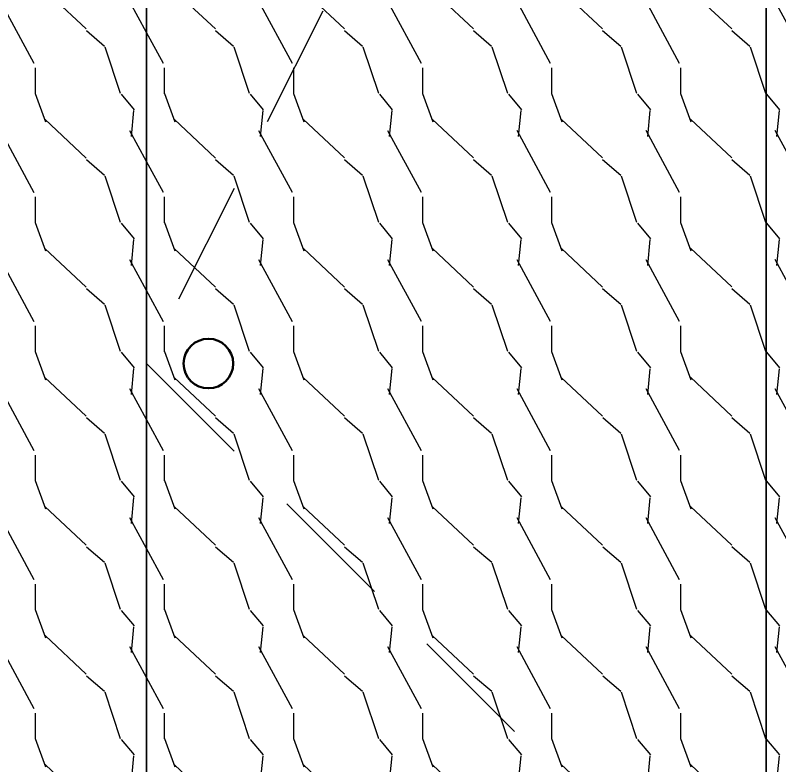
# Model space of a CAD drawing. Header units: millimetres. Extents: x 88919 to 135993, y -1987 to 12871.
# Drawn here: x 113879 to 114495, y 8726 to 9331 of the extents above; entities that cross this region are included whole.
import ezdxf

# ---------------------------------------------------------------- set-up
doc = ezdxf.new("R2010")
doc.units = ezdxf.units.MM
doc.linetypes.add('200_ШТРИХ__ш1_п0_6_', pattern=[160, 100, -60])
for name, color, linetype, lineweight in [('A-ANNO-DIMS', 7, 'Continuous', 9), ('A-ANNO-DIMS-25', 7, 'Continuous', 9), ('A-DOOR-2', 7, '200_ШТРИХ__ш1_п0_6_', 9), ('A-GENM', 7, 'Continuous', 9), ('A-GENM-1', 7, 'Continuous', 30)]:
    doc.layers.add(name, color=color, linetype=linetype, lineweight=lineweight)
doc.styles.add('ISOCPEUR_3', font='isocpeur.ttf', dxfattribs={"width": 0.9, "height": 50})
doc.dimstyles.new('ISO-2_0_0_9К_Средний_округл2', dxfattribs={"dimscale": 304.8, "dimtxt": 49.799059, "dimasz": 0.123031, "dimexe": 0.098425, "dimexo": 0, "dimgap": 0, "dimtad": 1, "dimdec": 0, "dimrnd": 10, "dimzin": 0, "dimdsep": 46, "dimtxsty": 'ISOCPEUR_3', "dimblk1": 'OBLIQUE', "dimblk2": 'OBLIQUE', "dimsah": 1, "dimcen": 0.09, "dimdle": 0.098425, "dimazin": 0, "dimtfac": 1, "dimtdec": 4, "dimtix": 1, "dimtmove": 0, "dimatfit": 3, "dimfxl": 1, "dimtvp": 1, "dimtolj": 1, "dimtzin": 0, "dimarcsym": 2})
pattern_1 = [(108.435, (98345.146, 0), (-104.12482, 208.24949), [39.513, -289.759]), (139.399, (98332.651, 37.485), (-624.752851, 520.62186), [19.2, -940.786]), (136.848, (98422.198, 49.98), (-1561.885053, 1457.7390814), [45.673, -2237.967]), (109.983, (98388.878, 81.217), (-312.3734825, 833.000664), [24.375, -1194.377]), (90, (98380.55, 0), (-104.125, 104.125), [20.825, -83.3]), (118.443, (98380.548, 20.825), (728.8768032, -1353.6246336), [56.841, -2785.218]), (84.289, (98353.476, 70.805), (-104.131824, -937.124192), [20.929, -1025.515]), (129.806, (98355.558, 91.63), (416.50377, -520.62198), [16.265, -796.978])]

# ---------------------------------------------------------------- blocks, each defined once
blk = doc.blocks.new('131_Сантехническая перегородка_Дверь 5 - СД-1-V22-Развертка 3_27-1')
at = {"layer": 'A-GENM'}
h = blk.add_hatch(dxfattribs=at)
h.set_pattern_fill('FP_15', color=256, style=0, pattern_type=2)
h.set_pattern_definition(pattern_1)
h.paths.add_polyline_path([(96899.5, 8550), (97036.73, 8550), (97036.73, 8602.93), (97037.79, 8606.37), (97040.77, 8608.82), (97044.02, 8609.79), (97051.84, 8609.96), (97055.27, 8609.69), (97058.47, 8608.75), (97061.21, 8606.37), (97062.27, 8602.93), (97062.27, 8550), (97079.5, 8550), (97079.5, 10050), (96899.5, 10050), (96899.5, 8567.22)])
h = blk.add_hatch(dxfattribs=at)
h.set_pattern_fill('FP_14', color=256, style=0, pattern_type=2)
h.set_pattern_definition([(108.435, (98345.146, 0), (-104.12482, 208.24949), [39.513, -289.759]), (139.399, (98332.651, 37.485), (-624.752851, 520.62186), [19.2, -940.786]), (136.848, (98422.198, 49.98), (-1561.885053, 1457.7390814), [45.673, -2237.967]), (109.983, (98388.878, 81.218), (-312.3734825, 833.000664), [24.375, -1194.377]), (90, (98380.55, 0), (-104.125, 104.125), [20.825, -83.3]), (118.443, (98380.548, 20.825), (728.8768032, -1353.6246336), [56.841, -2785.218]), (84.289, (98353.476, 70.805), (-104.131824, -937.124192), [20.929, -1025.515]), (129.806, (98355.558, 91.63), (416.50377, -520.62198), [16.265, -796.978])])
h.paths.add_polyline_path([(97079.5, 8550), (97579.5, 8550), (97579.5, 10050), (97079.5, 10050), (97079.5, 8567.22)])
h.paths.add_polyline_path([(97129.5, 9030), (97121.85, 9031.52), (97115.36, 9035.86), (97111.02, 9042.35), (97109.5, 9050), (97111.02, 9057.65), (97115.36, 9064.14), (97121.85, 9068.48), (97129.5, 9070), (97137.15, 9068.48), (97143.64, 9064.14), (97147.98, 9057.65), (97149.5, 9050), (97147.98, 9042.35), (97143.64, 9035.86), (97137.15, 9031.52)])
h = blk.add_hatch(dxfattribs=at)
h.set_pattern_fill('FP_15', color=256, style=0, pattern_type=2)
h.set_pattern_definition(pattern_1)
h.paths.add_polyline_path([(97579.5, 8550), (97596.73, 8550), (97596.73, 8602.93), (97597.79, 8606.37), (97600.77, 8608.82), (97605.37, 8609.87), (97612.42, 8609.94), (97615.34, 8609.69), (97618.65, 8608.59), (97621.21, 8606.37), (97622.27, 8602.93), (97622.27, 8550), (97751.5, 8550), (97751.5, 10000), (97759.5, 10000), (97759.5, 10050), (97579.5, 10050), (97579.5, 8567.22)])
at = {"layer": 'A-DOOR-2'}
for p, q in [((97579.5, 10050), (97079.5, 9050)), ((97079.5, 9050), (97579.5, 8550))]:
    blk.add_line(p, q, dxfattribs=at)
at = {"layer": 'A-GENM'}
for p, q in [((97079.5, 10050), (97079.5, 8550)), ((97079.5, 8550), (97079.5, 10050)), ((97579.5, 8550), (97579.5, 10050)), ((97579.5, 10050), (97579.5, 8550))]:
    blk.add_line(p, q, dxfattribs=at)
at = {"layer": 'A-GENM-1'}
for start, end in [(0, 180), (180, 0)]:
    blk.add_arc((97129.5, 9050), 20, start, end, dxfattribs=at)
blk = doc.blocks.new('DIMBLOCK6-Развертка 3_27-1')
at = {"layer": 'A-ANNO-DIMS-25'}
for p, q in [((111215.71, 10200), (111215.71, 8121.43)), ((111215.71, 8151.43), (111215.71, 10200)), ((117965.71, 10200), (117965.71, 8121.43)), ((117965.71, 8151.43), (117965.71, 10200)), ((111185.71, 8151.43), (117995.71, 8151.43))]:
    blk.add_line(p, q, dxfattribs=at)
at = {"layer": 'A-ANNO-DIMS-25', "lineweight": 20}
for p, q in [((111215.71, 8151.43), (111234.46, 8170.18)), ((117965.71, 8151.43), (117984.46, 8170.18)), ((111215.71, 8151.43), (111196.96, 8132.68)), ((117965.71, 8151.43), (117946.96, 8132.68))]:
    blk.add_line(p, q, dxfattribs=at)
at = {"layer": 'A-ANNO-DIMS-25', "color": 0, "insert": (114527.5, 8216.76), "char_height": 50, "width": 151.6956, "attachment_point": 1, "line_spacing_factor": 1.149209, "style": 'ISOCPEUR_3'}
blk.add_mtext('6750', dxfattribs=at)
blk = doc.blocks.new('_Oblique')
at = {"color": 0, "linetype": 'ByBlock', "lineweight": -2}
blk.add_line((-0.5, -0.5), (0.5, 0.5), dxfattribs=at)

msp = doc.modelspace()

# ---------------------------------------------------------------- block references
at = {"layer": 'A-GENM'}
msp.add_blockref('131_Сантехническая перегородка_Дверь 5 - СД-1-V22-Развертка 3_27-1', (16905.71, 0), dxfattribs=at)

# ---------------------------------------------------------------- dimensions: what is measured, and where the dimension line sits
at = {"layer": 'A-ANNO-DIMS'}
dim = msp.add_linear_dim(base=(117965.71, 8151.43), p1=(111215.71, 10200), p2=(117965.71, 10200), dimstyle='ISO-2_0_0_9К_Средний_округл2', override={"dimpost": '<>', "dimfxl": 6750.00006}, dxfattribs=at)
dim.commit()
dim.dimension.update_dxf_attribs({"geometry": 'DIMBLOCK6-Развертка 3_27-1', "text_midpoint": (114590.71, 8176.43)})

doc.saveas('drawing.dxf')
